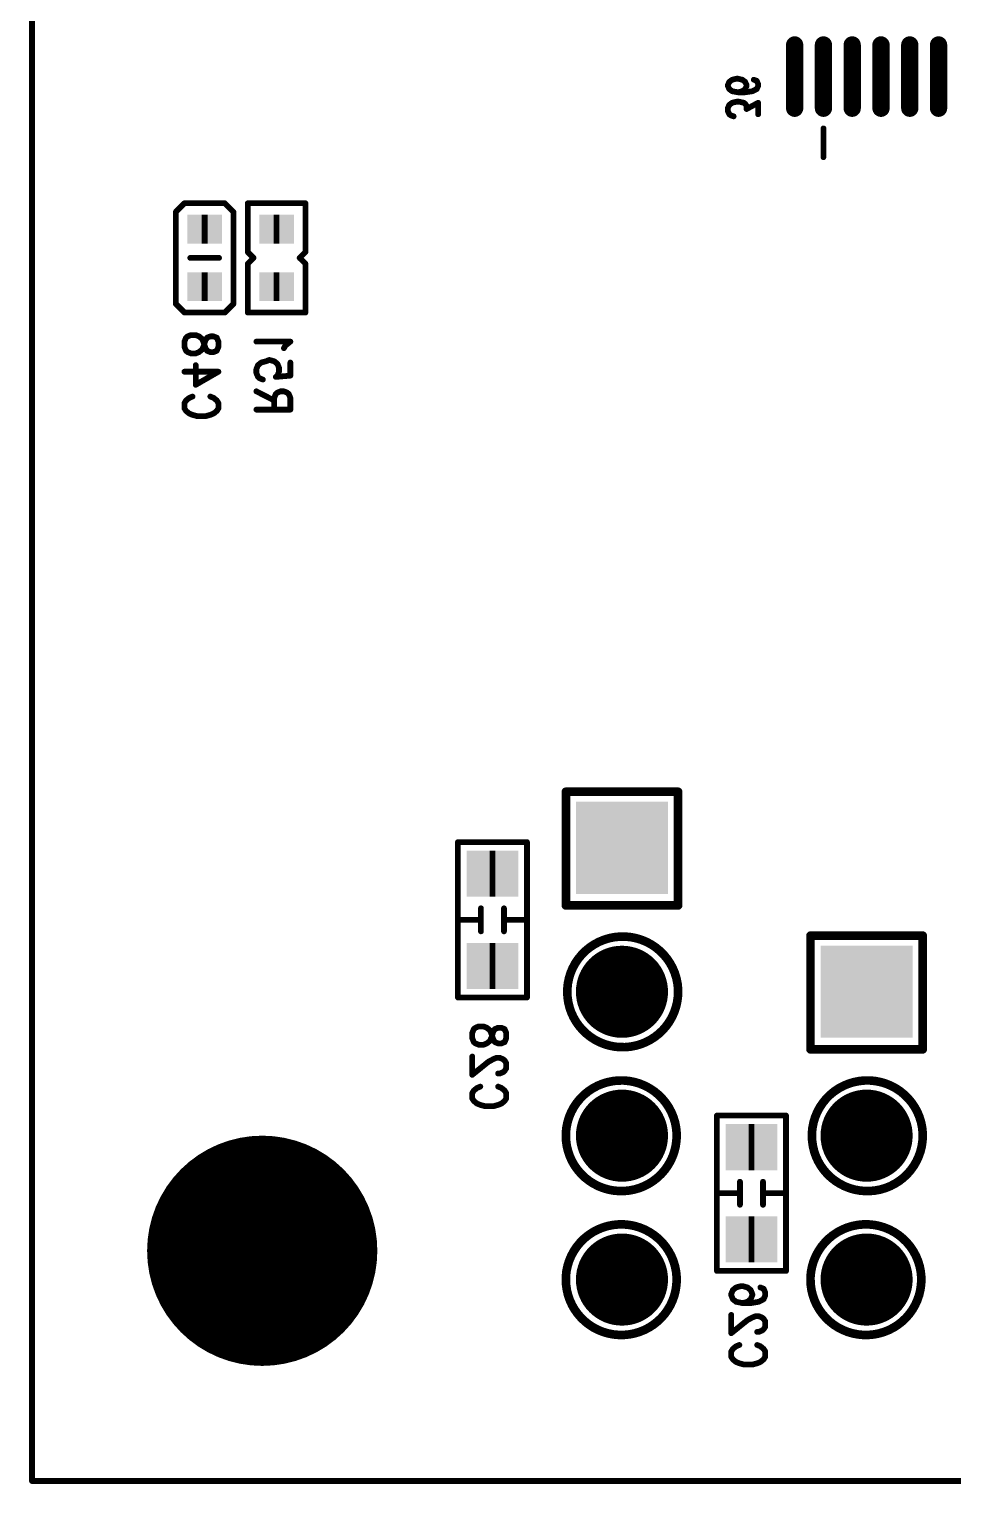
# Model space of a CAD drawing. Extents: x 100 to 156, y 84.7 to 174.
# Drawn here: x 99.95 to 116, y 99.95 to 125.22 of the extents above; entities that cross this region are included whole.
import ezdxf

# ---------------------------------------------------------------- set-up
doc = ezdxf.new("R2010")
doc.units = 0
doc.layers.get('0').update_dxf_attribs({"linetype": 'CONTINUOUS'})
doc.layers.add('MASK-BOTTOM_PHO', color=4, linetype='CONTINUOUS')
doc.layers.add('SILK-BOTTOM_PHO', color=5, linetype='CONTINUOUS')

# ---------------------------------------------------------------- blocks, each defined once
blk = doc.blocks.new('SQUARE_28')
blk.add_solid([(0.799972, 0.799972), (0.799972, -0.799972), (-0.799972, 0.799972), (-0.799972, -0.799972)])
blk = doc.blocks.new('ROUND_32')
at = {"const_width": 1.999996}
blk.add_lwpolyline([(-0.999998, 0, 1), (0.999998, 0, 1)], format="xyb", close=True, dxfattribs=at)
blk = doc.blocks.new('ROUND_49')
at = {"const_width": 0.799972}
blk.add_lwpolyline([(-0.399986, 0, 1), (0.399986, 0, 1)], format="xyb", close=True, dxfattribs=at)
blk = doc.blocks.new('ROUND_1')
at = {"const_width": 0.050038}
blk.add_lwpolyline([(-0.025018, 0, 1), (0.025018, 0, 1)], format="xyb", close=True, dxfattribs=at)
blk = doc.blocks.new('SQUARE_16')
blk.add_solid([(0.250062, 0.250062), (0.250062, -0.250062), (-0.250062, 0.250062), (-0.250062, -0.250062)])
blk = doc.blocks.new('SQUARE_161')
blk.add_solid([(0.40005, 0.40005), (0.40005, -0.40005), (-0.40005, 0.40005), (-0.40005, -0.40005)])
blk = doc.blocks.new('ROUND_187')
at = {"const_width": 0.149986}
blk.add_lwpolyline([(-0.074994, 0, 1), (0.074994, 0, 1)], format="xyb", close=True, dxfattribs=at)
blk = doc.blocks.new('ROUND_61')
at = {"const_width": 0.075056}
blk.add_lwpolyline([(-0.037528, 0, 1), (0.037528, 0, 1)], format="xyb", close=True, dxfattribs=at)

msp = doc.modelspace()

# ---------------------------------------------------------------- linework, layer by layer
at = {"layer": 'MASK-BOTTOM_PHO'}
for points, const_width in [([(100.000054, 173.999906), (100.000054, 100.000054)], 0.100076), ([(113.249964, 123.849892), (113.249964, 124.949966)], 0.299974), ([(113.75009, 123.849892), (113.75009, 124.949966)], 0.299974), ([(114.249962, 123.849892), (114.249962, 124.949966)], 0.299974), ([(114.750088, 123.849892), (114.750088, 124.949966)], 0.299974), ([(115.24996, 123.849892), (115.24996, 124.949966)], 0.299974), ([(115.750086, 123.849892), (115.750086, 124.949966)], 0.299974), ([(103.050086, 121.750074), (102.95001, 121.750074)], 0.500124), ([(104.30002, 121.750074), (104.199944, 121.750074)], 0.500124), ([(103.050086, 120.750076), (102.95001, 120.750076)], 0.500124), ([(104.30002, 120.750076), (104.199944, 120.750076)], 0.500124), ([(107.95, 110.549944), (108.050076, 110.549944)], 0.8001), ([(107.95, 108.949998), (108.050076, 108.949998)], 0.8001), ([(112.54994, 105.79989), (112.450118, 105.79989)], 0.8001), ([(112.54994, 104.199944), (112.450118, 104.199944)], 0.8001), ([(100.000054, 100.000054), (143.999966, 100.000054)], 0.100076)]:
    msp.add_lwpolyline(points, dxfattribs=dict(at, const_width=const_width))
at = {"layer": 'SILK-BOTTOM_PHO'}
for points, const_width in [([(100.000054, 173.999906), (100.000054, 100.000054)], 0.100076), ([(112.089946, 124.25426), (112.114838, 124.30887)], 0.100076), ([(112.114838, 124.30887), (112.164876, 124.345192)], 0.100076), ([(112.164876, 124.345192), (112.239806, 124.363226)], 0.100076), ([(112.239806, 124.363226), (112.264952, 124.363226)], 0.100076), ([(112.264952, 124.363226), (112.339882, 124.345192)], 0.100076), ([(112.339882, 124.345192), (112.38992, 124.30887)], 0.100076), ([(112.38992, 124.30887), (112.414812, 124.25426)], 0.100076), ([(112.53978, 124.345192), (112.589818, 124.326904)], 0.100076), ([(112.589818, 124.326904), (112.614964, 124.272548)], 0.100076), ([(112.089946, 124.235972), (112.089946, 124.25426)], 0.100076), ([(112.114838, 124.181616), (112.089946, 124.235972)], 0.100076), ([(112.164876, 124.14504), (112.114838, 124.181616)], 0.100076), ([(112.264952, 124.127006), (112.164876, 124.14504)], 0.100076), ([(112.339882, 124.14504), (112.264952, 124.127006)], 0.100076), ([(112.38992, 124.127006), (112.264952, 124.127006)], 0.100076), ([(112.38992, 124.181616), (112.339882, 124.14504)], 0.100076), ([(112.414812, 124.235972), (112.38992, 124.181616)], 0.100076), ([(112.514888, 124.14504), (112.38992, 124.127006)], 0.100076), ([(112.414812, 124.25426), (112.414812, 124.235972)], 0.100076), ([(112.589818, 124.181616), (112.514888, 124.14504)], 0.100076), ([(112.614964, 124.235972), (112.589818, 124.181616)], 0.100076), ([(112.614964, 124.272548), (112.614964, 124.235972)], 0.100076), ([(112.114838, 123.90882), (112.089946, 123.85421)], 0.100076), ([(112.089946, 123.85421), (112.089946, 123.7996)], 0.100076), ([(112.089946, 123.7996), (112.114838, 123.745244)], 0.100076), ([(112.164876, 123.945142), (112.114838, 123.90882)], 0.100076), ([(112.239806, 123.96343), (112.164876, 123.945142)], 0.100076), ([(112.289844, 123.96343), (112.239806, 123.96343)], 0.100076), ([(112.365028, 123.945142), (112.289844, 123.96343)], 0.100076), ([(112.38992, 123.927108), (112.365028, 123.945142)], 0.100076), ([(112.414812, 123.890532), (112.38992, 123.927108)], 0.100076), ([(112.614964, 123.945142), (112.414812, 123.836176)], 0.100076), ([(112.414812, 123.836176), (112.414812, 123.890532)], 0.100076), ([(112.614964, 123.745244), (112.614964, 123.945142)], 0.100076), ([(112.114838, 123.745244), (112.139984, 123.726956)], 0.100076), ([(112.139984, 123.726956), (112.190022, 123.708922)], 0.100076), ([(113.75009, 123.000008), (113.75009, 123.49988)], 0.100076), ([(102.499922, 122.050048), (102.650036, 122.199908)], 0.100076), ([(102.499922, 120.450102), (102.499922, 122.050048)], 0.100076), ([(102.650036, 122.199908), (103.35006, 122.199908)], 0.100076), ([(103.35006, 122.199908), (103.49992, 122.050048)], 0.100076), ([(103.49992, 122.050048), (103.49992, 120.450102)], 0.100076), ([(103.75011, 122.199908), (104.750108, 122.199908)], 0.100076), ([(103.75011, 121.350024), (103.75011, 122.199908)], 0.100076), ([(104.750108, 122.199908), (104.750108, 121.350024)], 0.100076), ([(103.849932, 121.249948), (103.75011, 121.350024)], 0.100076), ([(104.750108, 121.350024), (104.650032, 121.249948)], 0.100076), ([(103.249984, 121.249948), (102.750112, 121.249948)], 0.100076), ([(103.75011, 121.150126), (103.849932, 121.249948)], 0.100076), ([(103.75011, 120.299988), (103.75011, 121.150126)], 0.100076), ([(104.650032, 121.249948), (104.750108, 121.150126)], 0.100076), ([(104.750108, 121.150126), (104.750108, 120.299988)], 0.100076), ([(102.650036, 120.299988), (102.499922, 120.450102)], 0.100076), ([(103.35006, 120.299988), (102.650036, 120.299988)], 0.100076), ([(103.49992, 120.450102), (103.35006, 120.299988)], 0.100076), ([(104.750108, 120.299988), (103.75011, 120.299988)], 0.100076), ([(102.676452, 119.863616), (102.648512, 119.795544)], 0.100076), ([(102.648512, 119.795544), (102.648512, 119.704612)], 0.100076), ([(102.704646, 119.886476), (102.676452, 119.863616)], 0.100076), ([(102.761034, 119.909082), (102.704646, 119.886476)], 0.100076), ([(102.845362, 119.909082), (102.761034, 119.909082)], 0.100076), ([(102.901496, 119.886476), (102.845362, 119.909082)], 0.100076), ([(102.957884, 119.84101), (102.901496, 119.886476)], 0.100076), ([(102.985824, 119.772684), (102.957884, 119.84101)], 0.100076), ([(102.985824, 119.727218), (103.014018, 119.81815)], 0.100076), ([(103.014018, 119.681752), (102.985824, 119.772684)], 0.100076), ([(103.014018, 119.81815), (103.042212, 119.863616)], 0.100076), ([(103.042212, 119.863616), (103.098346, 119.886476)], 0.100076), ([(103.098346, 119.886476), (103.154734, 119.886476)], 0.100076), ([(103.154734, 119.886476), (103.210868, 119.863616)], 0.100076), ([(103.210868, 119.863616), (103.239062, 119.795544)], 0.100076), ([(103.239062, 119.795544), (103.239062, 119.704612)], 0.100076), ([(104.488996, 119.795544), (103.898446, 119.795544)], 0.100076), ([(104.404668, 119.727218), (104.488996, 119.795544)], 0.100076), ([(102.648512, 119.704612), (102.676452, 119.636286)], 0.100076), ([(102.676452, 119.636286), (102.704646, 119.61368)], 0.100076), ([(102.704646, 119.61368), (102.761034, 119.59082)], 0.100076), ([(102.761034, 119.59082), (102.845362, 119.59082)], 0.100076), ([(102.845362, 119.59082), (102.901496, 119.61368)], 0.100076), ([(102.901496, 119.61368), (102.957884, 119.659146)], 0.100076), ([(102.957884, 119.659146), (102.985824, 119.727218)], 0.100076), ([(103.042212, 119.636286), (103.014018, 119.681752)], 0.100076), ([(103.098346, 119.61368), (103.042212, 119.636286)], 0.100076), ([(103.154734, 119.61368), (103.098346, 119.61368)], 0.100076), ([(103.210868, 119.636286), (103.154734, 119.61368)], 0.100076), ([(103.239062, 119.704612), (103.210868, 119.636286)], 0.100076), ([(104.376474, 119.681752), (104.404668, 119.727218)], 0.100076), ([(103.239062, 119.272812), (102.648512, 119.272812)], 0.100076), ([(102.845362, 119.045482), (102.845362, 119.38635)], 0.100076), ([(103.239062, 119.272812), (102.845362, 119.045482)], 0.100076), ([(103.92664, 119.38635), (103.898446, 119.318278)], 0.100076), ([(103.898446, 119.318278), (103.898446, 119.249952)], 0.100076), ([(103.898446, 119.249952), (103.92664, 119.18188)], 0.100076), ([(103.982774, 119.431816), (103.92664, 119.38635)], 0.100076), ([(104.067102, 119.454422), (103.982774, 119.431816)], 0.100076), ([(104.12349, 119.477282), (104.067102, 119.454422)], 0.100076), ([(104.207818, 119.454422), (104.12349, 119.477282)], 0.100076), ([(104.263952, 119.40921), (104.207818, 119.454422)], 0.100076), ([(104.292146, 119.340884), (104.263952, 119.40921)], 0.100076), ([(104.263952, 119.204486), (104.292146, 119.272812)], 0.100076), ([(104.292146, 119.272812), (104.292146, 119.340884)], 0.100076), ([(104.488996, 119.431816), (104.488996, 119.204486)], 0.100076), ([(103.92664, 119.18188), (103.95458, 119.15902)], 0.100076), ([(103.95458, 119.15902), (104.010968, 119.136414)], 0.100076), ([(104.488996, 119.204486), (104.236012, 119.18188)], 0.100076), ([(104.236012, 119.18188), (104.263952, 119.204486)], 0.100076), ([(102.648512, 118.72722), (102.676452, 118.772686)], 0.100076), ([(102.676452, 118.772686), (102.73284, 118.818152)], 0.100076), ([(102.73284, 118.818152), (102.788974, 118.841012)], 0.100076), ([(103.098346, 118.841012), (103.154734, 118.818152)], 0.100076), ([(103.154734, 118.818152), (103.210868, 118.772686)], 0.100076), ([(103.210868, 118.772686), (103.239062, 118.72722)], 0.100076), ([(104.207818, 118.772686), (103.898446, 118.931944)], 0.100076), ([(104.236012, 118.886478), (104.207818, 118.818152)], 0.100076), ([(104.207818, 118.818152), (104.207818, 118.613682)], 0.100076), ([(104.263952, 118.909084), (104.236012, 118.886478)], 0.100076), ([(104.32034, 118.931944), (104.263952, 118.909084)], 0.100076), ([(104.376474, 118.931944), (104.32034, 118.931944)], 0.100076), ([(104.432862, 118.909084), (104.376474, 118.931944)], 0.100076), ([(104.461056, 118.886478), (104.432862, 118.909084)], 0.100076), ([(104.488996, 118.818152), (104.461056, 118.886478)], 0.100076), ([(104.488996, 118.613682), (104.488996, 118.818152)], 0.100076), ([(102.648512, 118.636288), (102.648512, 118.72722)], 0.100076), ([(102.676452, 118.590822), (102.648512, 118.636288)], 0.100076), ([(102.73284, 118.545356), (102.676452, 118.590822)], 0.100076), ([(102.788974, 118.52275), (102.73284, 118.545356)], 0.100076), ([(102.873556, 118.49989), (102.788974, 118.52275)], 0.100076), ([(103.014018, 118.49989), (102.873556, 118.49989)], 0.100076), ([(103.098346, 118.52275), (103.014018, 118.49989)], 0.100076), ([(103.154734, 118.545356), (103.098346, 118.52275)], 0.100076), ([(103.210868, 118.590822), (103.154734, 118.545356)], 0.100076), ([(103.239062, 118.636288), (103.210868, 118.590822)], 0.100076), ([(103.239062, 118.72722), (103.239062, 118.636288)], 0.100076), ([(104.488996, 118.613682), (103.898446, 118.613682)], 0.100076), ([(111.225076, 111.974884), (109.275118, 111.974884)], 0.150114), ([(109.275118, 111.974884), (109.275118, 110.000034)], 0.150114), ([(111.225076, 110.65002), (111.225076, 111.974884)], 0.150114), ([(108.599986, 111.100108), (107.40009, 111.100108)], 0.100076), ([(107.40009, 111.100108), (107.40009, 108.400088)], 0.100076), ([(108.599986, 108.400088), (108.599986, 111.100108)], 0.100076), ([(111.225076, 110.000034), (111.225076, 110.72495)], 0.150114), ([(107.799886, 109.549946), (107.799886, 109.949996)], 0.100076), ([(108.199936, 109.549946), (108.199936, 109.949996)], 0.100076), ([(109.275118, 110.000034), (111.225076, 110.000034)], 0.150114), ([(107.40009, 109.750098), (107.799886, 109.750098)], 0.100076), ([(108.599986, 109.750098), (108.199936, 109.750098)], 0.100076), ([(115.475004, 109.475016), (113.525046, 109.475016)], 0.150114), ([(113.525046, 109.475016), (113.525046, 107.499912)], 0.150114), ([(115.475004, 108.149898), (115.475004, 109.475016)], 0.150114), ([(107.40009, 108.400088), (108.599986, 108.400088)], 0.100076), ([(115.475004, 107.499912), (115.475004, 108.225082)], 0.150114), ([(107.704636, 107.87507), (107.676442, 107.85221)], 0.100076), ([(107.761024, 107.897676), (107.704636, 107.87507)], 0.100076), ([(107.845352, 107.897676), (107.761024, 107.897676)], 0.100076), ([(107.901486, 107.87507), (107.845352, 107.897676)], 0.100076), ([(107.957874, 107.829604), (107.901486, 107.87507)], 0.100076), ([(108.042202, 107.85221), (108.098336, 107.87507)], 0.100076), ([(108.098336, 107.87507), (108.154724, 107.87507)], 0.100076), ([(108.154724, 107.87507), (108.210858, 107.85221)], 0.100076), ([(107.676442, 107.85221), (107.648502, 107.784138)], 0.100076), ([(107.648502, 107.784138), (107.648502, 107.693206)], 0.100076), ([(107.648502, 107.693206), (107.676442, 107.62488)], 0.100076), ([(107.676442, 107.62488), (107.704636, 107.602274)], 0.100076), ([(107.901486, 107.602274), (107.957874, 107.64774)], 0.100076), ([(107.985814, 107.761278), (107.957874, 107.829604)], 0.100076), ([(107.957874, 107.64774), (107.985814, 107.715812)], 0.100076), ([(107.985814, 107.715812), (108.014008, 107.806744)], 0.100076), ([(108.014008, 107.670346), (107.985814, 107.761278)], 0.100076), ([(108.014008, 107.806744), (108.042202, 107.85221)], 0.100076), ([(108.042202, 107.62488), (108.014008, 107.670346)], 0.100076), ([(108.098336, 107.602274), (108.042202, 107.62488)], 0.100076), ([(108.210858, 107.62488), (108.154724, 107.602274)], 0.100076), ([(108.210858, 107.85221), (108.239052, 107.784138)], 0.100076), ([(108.239052, 107.693206), (108.210858, 107.62488)], 0.100076), ([(108.239052, 107.784138), (108.239052, 107.693206)], 0.100076), ([(107.648502, 107.056936), (107.648502, 107.374944)], 0.100076), ([(107.704636, 107.602274), (107.761024, 107.579668)], 0.100076), ([(107.761024, 107.579668), (107.845352, 107.579668)], 0.100076), ([(107.845352, 107.579668), (107.901486, 107.602274)], 0.100076), ([(108.154724, 107.602274), (108.098336, 107.602274)], 0.100076), ([(113.525046, 107.499912), (115.475004, 107.499912)], 0.150114), ([(107.92968, 107.284012), (107.648502, 107.056936)], 0.100076), ([(108.014008, 107.329478), (107.92968, 107.284012)], 0.100076), ([(108.070396, 107.352338), (108.014008, 107.329478)], 0.100076), ([(108.12653, 107.352338), (108.070396, 107.352338)], 0.100076), ([(108.182918, 107.329478), (108.12653, 107.352338)], 0.100076), ([(108.210858, 107.306872), (108.182918, 107.329478)], 0.100076), ([(108.182918, 107.102148), (108.210858, 107.125008)], 0.100076), ([(108.239052, 107.261406), (108.210858, 107.306872)], 0.100076), ([(108.210858, 107.125008), (108.239052, 107.170474)], 0.100076), ([(108.239052, 107.170474), (108.239052, 107.261406)], 0.100076), ([(108.098336, 107.079542), (108.12653, 107.079542)], 0.100076), ([(108.12653, 107.079542), (108.182918, 107.102148)], 0.100076), ([(107.648502, 106.738674), (107.676442, 106.78414)], 0.100076), ([(107.648502, 106.647742), (107.648502, 106.738674)], 0.100076), ([(107.676442, 106.602276), (107.648502, 106.647742)], 0.100076), ([(107.676442, 106.78414), (107.73283, 106.829606)], 0.100076), ([(107.73283, 106.829606), (107.788964, 106.852212)], 0.100076), ([(108.098336, 106.852212), (108.154724, 106.829606)], 0.100076), ([(108.154724, 106.829606), (108.210858, 106.78414)], 0.100076), ([(108.210858, 106.78414), (108.239052, 106.738674)], 0.100076), ([(108.239052, 106.647742), (108.210858, 106.602276)], 0.100076), ([(108.239052, 106.738674), (108.239052, 106.647742)], 0.100076), ([(107.73283, 106.55681), (107.676442, 106.602276)], 0.100076), ([(107.788964, 106.534204), (107.73283, 106.55681)], 0.100076), ([(107.873546, 106.511344), (107.788964, 106.534204)], 0.100076), ([(108.014008, 106.511344), (107.873546, 106.511344)], 0.100076), ([(108.098336, 106.534204), (108.014008, 106.511344)], 0.100076), ([(108.154724, 106.55681), (108.098336, 106.534204)], 0.100076), ([(108.210858, 106.602276), (108.154724, 106.55681)], 0.100076), ([(111.899954, 106.350054), (111.899954, 103.650034)], 0.100076), ([(113.100104, 106.350054), (111.899954, 106.350054)], 0.100076), ([(113.100104, 103.650034), (113.100104, 106.350054)], 0.100076), ([(112.300004, 105.199942), (112.300004, 104.799892)], 0.100076), ([(112.700054, 105.199942), (112.700054, 104.799892)], 0.100076), ([(111.899954, 105.000044), (112.300004, 105.000044)], 0.100076), ([(113.100104, 105.000044), (112.700054, 105.000044)], 0.100076), ([(111.899954, 103.650034), (113.100104, 103.650034)], 0.100076), ([(112.17656, 103.318056), (112.232694, 103.363522)], 0.100076), ([(112.232694, 103.363522), (112.317276, 103.386382)], 0.100076), ([(112.317276, 103.386382), (112.345216, 103.386382)], 0.100076), ([(112.345216, 103.386382), (112.429798, 103.363522)], 0.100076), ([(112.429798, 103.363522), (112.485932, 103.318056)], 0.100076), ([(112.654588, 103.363522), (112.710976, 103.340916)], 0.100076), ([(112.710976, 103.340916), (112.73917, 103.272844)], 0.100076), ([(112.148366, 103.249984), (112.17656, 103.318056)], 0.100076), ([(112.148366, 103.227378), (112.148366, 103.249984)], 0.100076), ([(112.17656, 103.159052), (112.148366, 103.227378)], 0.100076), ([(112.232694, 103.113586), (112.17656, 103.159052)], 0.100076), ([(112.345216, 103.09098), (112.232694, 103.113586)], 0.100076), ([(112.429798, 103.113586), (112.345216, 103.09098)], 0.100076), ([(112.485932, 103.09098), (112.345216, 103.09098)], 0.100076), ([(112.485932, 103.159052), (112.429798, 103.113586)], 0.100076), ([(112.485932, 103.318056), (112.514126, 103.249984)], 0.100076), ([(112.514126, 103.227378), (112.485932, 103.159052)], 0.100076), ([(112.626648, 103.113586), (112.485932, 103.09098)], 0.100076), ([(112.514126, 103.249984), (112.514126, 103.227378)], 0.100076), ([(112.710976, 103.159052), (112.626648, 103.113586)], 0.100076), ([(112.73917, 103.227378), (112.710976, 103.159052)], 0.100076), ([(112.73917, 103.272844), (112.73917, 103.227378)], 0.100076), ([(112.148366, 102.568248), (112.148366, 102.886256)], 0.100076), ([(112.514126, 102.84079), (112.429798, 102.795578)], 0.100076), ([(112.57026, 102.86365), (112.514126, 102.84079)], 0.100076), ([(112.626648, 102.86365), (112.57026, 102.86365)], 0.100076), ([(112.682782, 102.84079), (112.626648, 102.86365)], 0.100076), ([(112.710976, 102.818184), (112.682782, 102.84079)], 0.100076), ([(112.429798, 102.795578), (112.148366, 102.568248)], 0.100076), ([(112.598454, 102.590854), (112.626648, 102.590854)], 0.100076), ([(112.626648, 102.590854), (112.682782, 102.613714)], 0.100076), ([(112.682782, 102.613714), (112.710976, 102.63632)], 0.100076), ([(112.73917, 102.772718), (112.710976, 102.818184)], 0.100076), ([(112.710976, 102.63632), (112.73917, 102.681786)], 0.100076), ([(112.73917, 102.681786), (112.73917, 102.772718)], 0.100076), ([(112.17656, 102.295452), (112.232694, 102.340918)], 0.100076), ([(112.232694, 102.340918), (112.289082, 102.363524)], 0.100076), ([(112.598454, 102.363524), (112.654588, 102.340918)], 0.100076), ([(112.654588, 102.340918), (112.710976, 102.295452)], 0.100076), ([(112.148366, 102.249986), (112.17656, 102.295452)], 0.100076), ([(112.148366, 102.159054), (112.148366, 102.249986)], 0.100076), ([(112.17656, 102.113588), (112.148366, 102.159054)], 0.100076), ([(112.232694, 102.068122), (112.17656, 102.113588)], 0.100076), ([(112.289082, 102.045516), (112.232694, 102.068122)], 0.100076), ([(112.654588, 102.068122), (112.598454, 102.045516)], 0.100076), ([(112.710976, 102.113588), (112.654588, 102.068122)], 0.100076), ([(112.710976, 102.295452), (112.73917, 102.249986)], 0.100076), ([(112.73917, 102.159054), (112.710976, 102.113588)], 0.100076), ([(112.73917, 102.249986), (112.73917, 102.159054)], 0.100076), ([(112.37341, 102.022656), (112.289082, 102.045516)], 0.100076), ([(112.514126, 102.022656), (112.37341, 102.022656)], 0.100076), ([(112.598454, 102.045516), (112.514126, 102.022656)], 0.100076), ([(100.000054, 100.000054), (143.999966, 100.000054)], 0.100076)]:
    msp.add_lwpolyline(points, dxfattribs=dict(at, const_width=const_width))
at = {"layer": 'SILK-BOTTOM_PHO', "const_width": 0.150114}
for points in [[(111.225076, 108.453936, 1.0455973), (109.30001, 108.452412)], [(109.30001, 108.50118, 1.000924), (111.225076, 108.499402)], [(111.19993, 105.954068, 1.0454787), (109.275118, 105.95229)], [(115.475004, 105.954068, 1.0454531), (113.549938, 105.95229)], [(109.275118, 106.001058, 1.000792), (111.19993, 105.999534)], [(113.549938, 106.001058, 1.000792), (115.475004, 105.999534)], [(111.19993, 103.453946, 1.0455753), (109.275118, 103.452422)], [(115.450112, 103.453946, 1.0455973), (113.525046, 103.452422)], [(109.275118, 103.50119, 1.0009241), (111.19993, 103.499412)], [(113.525046, 103.50119, 1.000924), (115.450112, 103.499412)]]:
    msp.add_lwpolyline(points, format="xyb", dxfattribs=at)

# ---------------------------------------------------------------- block references
at = {"layer": 'MASK-BOTTOM_PHO'}
for name, p in [('ROUND_187', (113.249964, 124.949966)), ('ROUND_187', (113.75009, 124.949966)), ('ROUND_187', (114.249962, 124.949966)), ('ROUND_187', (114.750088, 124.949966)), ('ROUND_187', (115.24996, 124.949966)), ('ROUND_187', (115.750086, 124.949966)), ('ROUND_187', (113.249964, 123.849892)), ('ROUND_187', (113.75009, 123.849892)), ('ROUND_187', (114.249962, 123.849892)), ('ROUND_187', (114.750088, 123.849892)), ('ROUND_187', (115.24996, 123.849892)), ('ROUND_187', (115.750086, 123.849892)), ('SQUARE_16', (102.95001, 121.750074)), ('SQUARE_16', (103.050086, 121.750074)), ('SQUARE_16', (104.199944, 121.750074)), ('SQUARE_16', (104.30002, 121.750074)), ('SQUARE_16', (102.95001, 120.750076)), ('SQUARE_16', (103.050086, 120.750076)), ('SQUARE_16', (104.199944, 120.750076)), ('SQUARE_16', (104.30002, 120.750076)), ('SQUARE_28', (110.24997, 111.000032)), ('SQUARE_161', (107.95, 110.549944)), ('SQUARE_161', (108.050076, 110.549944)), ('SQUARE_161', (107.95, 108.949998)), ('SQUARE_161', (108.050076, 108.949998)), ('ROUND_49', (110.24997, 108.49991)), ('SQUARE_28', (114.499898, 108.49991)), ('ROUND_49', (110.24997, 106.000042)), ('ROUND_49', (114.499898, 106.000042)), ('SQUARE_161', (112.450118, 105.79989)), ('SQUARE_161', (112.54994, 105.79989)), ('ROUND_32', (104.000046, 104.000046)), ('SQUARE_161', (112.450118, 104.199944)), ('SQUARE_161', (112.54994, 104.199944)), ('ROUND_49', (110.24997, 103.49992)), ('ROUND_49', (114.499898, 103.49992)), ('ROUND_1', (100.000054, 100.000054)), ('ROUND_1', (100.000054, 100.000054))]:
    msp.add_blockref(name, p, dxfattribs=at)
at = {"layer": 'SILK-BOTTOM_PHO'}
for name, p in [('ROUND_1', (112.114838, 124.30887)), ('ROUND_1', (112.164876, 124.345192)), ('ROUND_1', (112.239806, 124.363226)), ('ROUND_1', (112.264952, 124.363226)), ('ROUND_1', (112.339882, 124.345192)), ('ROUND_1', (112.38992, 124.30887)), ('ROUND_1', (112.53978, 124.345192)), ('ROUND_1', (112.589818, 124.326904)), ('ROUND_1', (112.089946, 124.25426)), ('ROUND_1', (112.089946, 124.235972)), ('ROUND_1', (112.114838, 124.181616)), ('ROUND_1', (112.164876, 124.14504)), ('ROUND_1', (112.264952, 124.127006)), ('ROUND_1', (112.264952, 124.127006)), ('ROUND_1', (112.339882, 124.14504)), ('ROUND_1', (112.38992, 124.181616)), ('ROUND_1', (112.38992, 124.127006)), ('ROUND_1', (112.414812, 124.25426)), ('ROUND_1', (112.414812, 124.235972)), ('ROUND_1', (112.514888, 124.14504)), ('ROUND_1', (112.589818, 124.181616)), ('ROUND_1', (112.614964, 124.272548)), ('ROUND_1', (112.614964, 124.235972)), ('ROUND_1', (112.089946, 123.85421)), ('ROUND_1', (112.089946, 123.7996)), ('ROUND_1', (112.114838, 123.90882)), ('ROUND_1', (112.164876, 123.945142)), ('ROUND_1', (112.239806, 123.96343)), ('ROUND_1', (112.289844, 123.96343)), ('ROUND_1', (112.365028, 123.945142)), ('ROUND_1', (112.38992, 123.927108)), ('ROUND_1', (112.414812, 123.890532)), ('ROUND_1', (112.414812, 123.836176)), ('ROUND_1', (112.614964, 123.945142)), ('ROUND_1', (112.114838, 123.745244)), ('ROUND_1', (112.139984, 123.726956)), ('ROUND_1', (112.190022, 123.708922)), ('ROUND_1', (112.614964, 123.745244)), ('ROUND_1', (113.75009, 123.49988)), ('ROUND_1', (113.75009, 123.000008)), ('ROUND_1', (102.499922, 122.050048)), ('ROUND_1', (102.499922, 122.050048)), ('ROUND_1', (102.650036, 122.199908)), ('ROUND_1', (103.35006, 122.199908)), ('ROUND_1', (103.49992, 122.050048)), ('ROUND_1', (103.75011, 122.199908)), ('ROUND_1', (103.75011, 122.199908)), ('ROUND_1', (104.750108, 122.199908)), ('ROUND_1', (103.75011, 121.350024)), ('ROUND_1', (104.750108, 121.350024)), ('ROUND_1', (102.750112, 121.249948)), ('ROUND_1', (103.249984, 121.249948)), ('ROUND_1', (103.75011, 121.150126)), ('ROUND_1', (103.849932, 121.249948)), ('ROUND_1', (104.650032, 121.249948)), ('ROUND_1', (104.750108, 121.150126)), ('ROUND_1', (102.499922, 120.450102)), ('ROUND_1', (102.650036, 120.299988)), ('ROUND_1', (103.35006, 120.299988)), ('ROUND_1', (103.49992, 120.450102)), ('ROUND_1', (103.75011, 120.299988)), ('ROUND_1', (104.750108, 120.299988)), ('ROUND_1', (102.648512, 119.795544)), ('ROUND_1', (102.676452, 119.863616)), ('ROUND_1', (102.704646, 119.886476)), ('ROUND_1', (102.761034, 119.909082)), ('ROUND_1', (102.845362, 119.909082)), ('ROUND_1', (102.901496, 119.886476)), ('ROUND_1', (102.957884, 119.84101)), ('ROUND_1', (102.985824, 119.772684)), ('ROUND_1', (103.014018, 119.81815)), ('ROUND_1', (103.042212, 119.863616)), ('ROUND_1', (103.098346, 119.886476)), ('ROUND_1', (103.154734, 119.886476)), ('ROUND_1', (103.210868, 119.863616)), ('ROUND_1', (103.239062, 119.795544)), ('ROUND_1', (103.898446, 119.795544)), ('ROUND_1', (104.488996, 119.795544)), ('ROUND_1', (102.648512, 119.704612)), ('ROUND_1', (102.676452, 119.636286)), ('ROUND_1', (102.704646, 119.61368)), ('ROUND_1', (102.761034, 119.59082)), ('ROUND_1', (102.845362, 119.59082)), ('ROUND_1', (102.901496, 119.61368)), ('ROUND_1', (102.957884, 119.659146)), ('ROUND_1', (102.985824, 119.727218)), ('ROUND_1', (103.014018, 119.681752)), ('ROUND_1', (103.042212, 119.636286)), ('ROUND_1', (103.098346, 119.61368)), ('ROUND_1', (103.154734, 119.61368)), ('ROUND_1', (103.210868, 119.636286)), ('ROUND_1', (103.239062, 119.704612)), ('ROUND_1', (103.239062, 119.704612)), ('ROUND_1', (104.376474, 119.681752)), ('ROUND_1', (104.404668, 119.727218)), ('ROUND_1', (102.648512, 119.272812)), ('ROUND_1', (102.845362, 119.38635)), ('ROUND_1', (103.239062, 119.272812)), ('ROUND_1', (103.239062, 119.272812)), ('ROUND_1', (103.898446, 119.318278)), ('ROUND_1', (103.898446, 119.249952)), ('ROUND_1', (103.92664, 119.38635)), ('ROUND_1', (103.982774, 119.431816)), ('ROUND_1', (104.067102, 119.454422)), ('ROUND_1', (104.12349, 119.477282)), ('ROUND_1', (104.207818, 119.454422)), ('ROUND_1', (104.263952, 119.40921)), ('ROUND_1', (104.292146, 119.340884)), ('ROUND_1', (104.292146, 119.272812)), ('ROUND_1', (104.488996, 119.431816)), ('ROUND_1', (102.845362, 119.045482)), ('ROUND_1', (103.92664, 119.18188)), ('ROUND_1', (103.95458, 119.15902)), ('ROUND_1', (104.010968, 119.136414)), ('ROUND_1', (104.236012, 119.18188)), ('ROUND_1', (104.263952, 119.204486)), ('ROUND_1', (104.488996, 119.204486)), ('ROUND_1', (102.676452, 118.772686)), ('ROUND_1', (102.73284, 118.818152)), ('ROUND_1', (102.788974, 118.841012)), ('ROUND_1', (103.098346, 118.841012)), ('ROUND_1', (103.154734, 118.818152)), ('ROUND_1', (103.210868, 118.772686)), ('ROUND_1', (103.898446, 118.931944)), ('ROUND_1', (104.207818, 118.818152)), ('ROUND_1', (104.207818, 118.772686)), ('ROUND_1', (104.236012, 118.886478)), ('ROUND_1', (104.263952, 118.909084)), ('ROUND_1', (104.32034, 118.931944)), ('ROUND_1', (104.376474, 118.931944)), ('ROUND_1', (104.432862, 118.909084)), ('ROUND_1', (104.461056, 118.886478)), ('ROUND_1', (104.488996, 118.818152)), ('ROUND_1', (102.648512, 118.72722)), ('ROUND_1', (102.648512, 118.636288)), ('ROUND_1', (102.676452, 118.590822)), ('ROUND_1', (102.73284, 118.545356)), ('ROUND_1', (102.788974, 118.52275)), ('ROUND_1', (102.873556, 118.49989)), ('ROUND_1', (103.014018, 118.49989)), ('ROUND_1', (103.098346, 118.52275)), ('ROUND_1', (103.154734, 118.545356)), ('ROUND_1', (103.210868, 118.590822)), ('ROUND_1', (103.239062, 118.72722)), ('ROUND_1', (103.239062, 118.636288)), ('ROUND_1', (103.898446, 118.613682)), ('ROUND_1', (104.207818, 118.613682)), ('ROUND_1', (104.488996, 118.613682)), ('ROUND_1', (104.488996, 118.613682)), ('ROUND_61', (109.275118, 111.974884)), ('ROUND_61', (111.225076, 111.974884)), ('ROUND_1', (107.40009, 111.100108)), ('ROUND_1', (108.599986, 111.100108)), ('ROUND_61', (111.225076, 110.72495)), ('ROUND_61', (111.225076, 110.65002)), ('ROUND_1', (107.799886, 109.949996)), ('ROUND_1', (108.199936, 109.949996)), ('ROUND_61', (109.275118, 110.000034)), ('ROUND_61', (111.225076, 110.000034)), ('ROUND_1', (107.40009, 109.750098)), ('ROUND_1', (107.799886, 109.750098)), ('ROUND_1', (108.199936, 109.750098)), ('ROUND_1', (108.599986, 109.750098)), ('ROUND_1', (107.799886, 109.549946)), ('ROUND_1', (108.199936, 109.549946)), ('ROUND_61', (113.525046, 109.475016)), ('ROUND_61', (115.475004, 109.475016)), ('ROUND_1', (107.40009, 108.400088)), ('ROUND_1', (108.599986, 108.400088)), ('ROUND_1', (108.599986, 108.400088)), ('ROUND_61', (109.30001, 108.50118)), ('ROUND_61', (109.30001, 108.452412)), ('ROUND_61', (111.225076, 108.499402)), ('ROUND_61', (111.225076, 108.453936)), ('ROUND_61', (115.475004, 108.225082)), ('ROUND_61', (115.475004, 108.149898)), ('ROUND_1', (107.704636, 107.87507)), ('ROUND_1', (107.761024, 107.897676)), ('ROUND_1', (107.845352, 107.897676)), ('ROUND_1', (107.901486, 107.87507)), ('ROUND_1', (108.098336, 107.87507)), ('ROUND_1', (108.154724, 107.87507)), ('ROUND_1', (107.648502, 107.784138)), ('ROUND_1', (107.648502, 107.693206)), ('ROUND_1', (107.676442, 107.85221)), ('ROUND_1', (107.676442, 107.62488)), ('ROUND_1', (107.957874, 107.829604)), ('ROUND_1', (107.957874, 107.64774)), ('ROUND_1', (107.985814, 107.761278)), ('ROUND_1', (107.985814, 107.715812)), ('ROUND_1', (108.014008, 107.806744)), ('ROUND_1', (108.014008, 107.670346)), ('ROUND_1', (108.042202, 107.85221)), ('ROUND_1', (108.042202, 107.62488)), ('ROUND_1', (108.210858, 107.85221)), ('ROUND_1', (108.210858, 107.62488)), ('ROUND_1', (108.239052, 107.784138)), ('ROUND_1', (108.239052, 107.693206)), ('ROUND_1', (108.239052, 107.693206)), ('ROUND_1', (107.648502, 107.374944)), ('ROUND_1', (107.704636, 107.602274)), ('ROUND_1', (107.761024, 107.579668)), ('ROUND_1', (107.845352, 107.579668)), ('ROUND_1', (107.901486, 107.602274)), ('ROUND_1', (108.098336, 107.602274)), ('ROUND_1', (108.154724, 107.602274)), ('ROUND_61', (113.525046, 107.499912)), ('ROUND_61', (115.475004, 107.499912)), ('ROUND_1', (107.92968, 107.284012)), ('ROUND_1', (108.014008, 107.329478)), ('ROUND_1', (108.070396, 107.352338)), ('ROUND_1', (108.12653, 107.352338)), ('ROUND_1', (108.182918, 107.329478)), ('ROUND_1', (108.210858, 107.306872)), ('ROUND_1', (108.210858, 107.125008)), ('ROUND_1', (108.239052, 107.261406)), ('ROUND_1', (108.239052, 107.170474)), ('ROUND_1', (107.648502, 107.056936)), ('ROUND_1', (108.098336, 107.079542)), ('ROUND_1', (108.12653, 107.079542)), ('ROUND_1', (108.182918, 107.102148)), ('ROUND_1', (107.648502, 106.738674)), ('ROUND_1', (107.648502, 106.647742)), ('ROUND_1', (107.676442, 106.78414)), ('ROUND_1', (107.73283, 106.829606)), ('ROUND_1', (107.788964, 106.852212)), ('ROUND_1', (108.098336, 106.852212)), ('ROUND_1', (108.154724, 106.829606)), ('ROUND_1', (108.210858, 106.78414)), ('ROUND_1', (108.239052, 106.738674)), ('ROUND_1', (108.239052, 106.647742)), ('ROUND_1', (107.676442, 106.602276)), ('ROUND_1', (107.73283, 106.55681)), ('ROUND_1', (107.788964, 106.534204)), ('ROUND_1', (107.873546, 106.511344)), ('ROUND_1', (108.014008, 106.511344)), ('ROUND_1', (108.098336, 106.534204)), ('ROUND_1', (108.154724, 106.55681)), ('ROUND_1', (108.210858, 106.602276)), ('ROUND_1', (111.899954, 106.350054)), ('ROUND_1', (111.899954, 106.350054)), ('ROUND_1', (113.100104, 106.350054)), ('ROUND_61', (109.275118, 106.001058)), ('ROUND_61', (109.275118, 105.95229)), ('ROUND_61', (111.19993, 105.999534)), ('ROUND_61', (111.19993, 105.954068)), ('ROUND_61', (113.549938, 106.001058)), ('ROUND_61', (113.549938, 105.95229)), ('ROUND_61', (115.475004, 105.999534)), ('ROUND_61', (115.475004, 105.954068)), ('ROUND_1', (112.300004, 105.199942)), ('ROUND_1', (112.700054, 105.199942)), ('ROUND_1', (111.899954, 105.000044)), ('ROUND_1', (112.300004, 105.000044)), ('ROUND_1', (112.700054, 105.000044)), ('ROUND_1', (113.100104, 105.000044)), ('ROUND_1', (112.300004, 104.799892)), ('ROUND_1', (112.700054, 104.799892)), ('ROUND_1', (111.899954, 103.650034)), ('ROUND_1', (113.100104, 103.650034)), ('ROUND_61', (109.275118, 103.50119)), ('ROUND_61', (109.275118, 103.452422)), ('ROUND_61', (111.19993, 103.499412)), ('ROUND_61', (111.19993, 103.453946)), ('ROUND_1', (112.232694, 103.363522)), ('ROUND_1', (112.317276, 103.386382)), ('ROUND_1', (112.345216, 103.386382)), ('ROUND_1', (112.429798, 103.363522)), ('ROUND_1', (112.654588, 103.363522)), ('ROUND_1', (112.710976, 103.340916)), ('ROUND_61', (113.525046, 103.50119)), ('ROUND_61', (113.525046, 103.452422)), ('ROUND_61', (115.450112, 103.499412)), ('ROUND_61', (115.450112, 103.453946)), ('ROUND_1', (112.148366, 103.249984)), ('ROUND_1', (112.148366, 103.227378)), ('ROUND_1', (112.17656, 103.318056)), ('ROUND_1', (112.17656, 103.159052)), ('ROUND_1', (112.232694, 103.113586)), ('ROUND_1', (112.345216, 103.09098)), ('ROUND_1', (112.345216, 103.09098)), ('ROUND_1', (112.429798, 103.113586)), ('ROUND_1', (112.485932, 103.318056)), ('ROUND_1', (112.485932, 103.159052)), ('ROUND_1', (112.485932, 103.09098)), ('ROUND_1', (112.514126, 103.249984)), ('ROUND_1', (112.514126, 103.227378)), ('ROUND_1', (112.626648, 103.113586)), ('ROUND_1', (112.710976, 103.159052)), ('ROUND_1', (112.73917, 103.272844)), ('ROUND_1', (112.73917, 103.227378)), ('ROUND_1', (112.148366, 102.886256)), ('ROUND_1', (112.514126, 102.84079)), ('ROUND_1', (112.57026, 102.86365)), ('ROUND_1', (112.626648, 102.86365)), ('ROUND_1', (112.682782, 102.84079)), ('ROUND_1', (112.148366, 102.568248)), ('ROUND_1', (112.429798, 102.795578)), ('ROUND_1', (112.598454, 102.590854)), ('ROUND_1', (112.626648, 102.590854)), ('ROUND_1', (112.682782, 102.613714)), ('ROUND_1', (112.710976, 102.818184)), ('ROUND_1', (112.710976, 102.63632)), ('ROUND_1', (112.73917, 102.772718)), ('ROUND_1', (112.73917, 102.681786)), ('ROUND_1', (112.232694, 102.340918)), ('ROUND_1', (112.289082, 102.363524)), ('ROUND_1', (112.598454, 102.363524)), ('ROUND_1', (112.654588, 102.340918)), ('ROUND_1', (112.148366, 102.249986)), ('ROUND_1', (112.148366, 102.159054)), ('ROUND_1', (112.17656, 102.295452)), ('ROUND_1', (112.17656, 102.113588)), ('ROUND_1', (112.232694, 102.068122)), ('ROUND_1', (112.654588, 102.068122)), ('ROUND_1', (112.710976, 102.295452)), ('ROUND_1', (112.710976, 102.113588)), ('ROUND_1', (112.73917, 102.249986)), ('ROUND_1', (112.73917, 102.159054)), ('ROUND_1', (112.289082, 102.045516)), ('ROUND_1', (112.37341, 102.022656)), ('ROUND_1', (112.514126, 102.022656)), ('ROUND_1', (112.598454, 102.045516)), ('ROUND_1', (100.000054, 100.000054)), ('ROUND_1', (100.000054, 100.000054))]:
    msp.add_blockref(name, p, dxfattribs=at)

doc.saveas('drawing.dxf')
